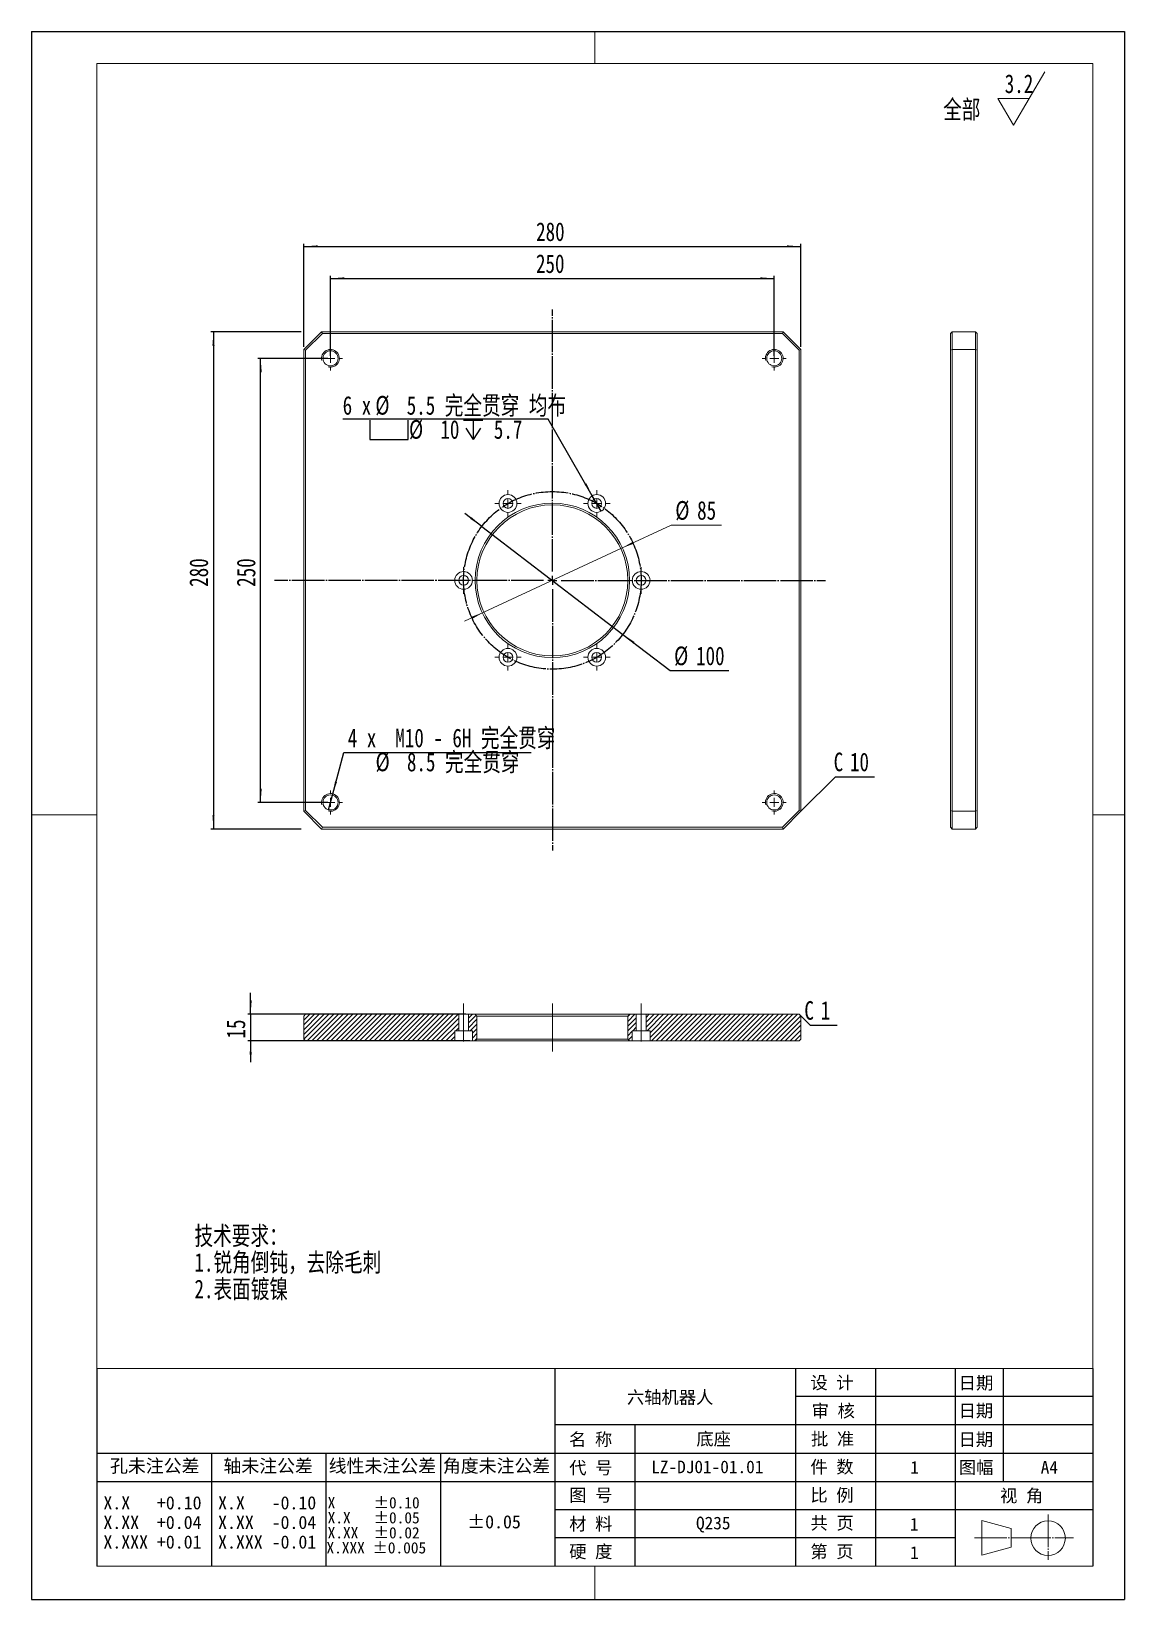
# Model space of a CAD drawing. Header units: millimetres. Extents: x 12 to 1039, y 8 to 1479.
import ezdxf

# ---------------------------------------------------------------- set-up
doc = ezdxf.new("R2010")
doc.units = ezdxf.units.MM
doc.linetypes.add('SLD-中心线', pattern=[34.29, 30.48, -1.27, 1.27, -1.27])
doc.linetypes.add('SLD-实线', pattern=[0])
for name, color, linetype in [('FORMAT', 7, 'SLD-实线'), ('中心线层', 1, 'SLD-中心线'), ('图框', 7, 'SLD-实线'), ('标注层', 96, 'SLD-实线')]:
    doc.layers.add(name, color=color, linetype=linetype)
doc.layers.add('粗实线', color=7, linetype='SLD-实线', lineweight=15)
doc.styles.add('SLDTEXTSTYLE0', font='HYSWLONGFANGSONG.TTF', dxfattribs={"bigfont": 'bigfont'})
doc.styles.add('SLDTEXTSTYLE1', font='SIMSUN.TTC')
doc.styles.add('SLDTEXTSTYLE2', font='SIMSUN.TTC', dxfattribs={"bigfont": 'bigfont'})
doc.styles.add('SLDTEXTSTYLE3', font='HYSWLONGFANGSONG.TTF')
doc.dimstyles.new('SLDDIMSTYLE0', dxfattribs={"dimtxt": 17.5, "dimasz": 13, "dimexe": 0, "dimexo": 0.0625, "dimgap": 4.375, "dimtad": 0, "dimtih": 1, "dimtoh": 1, "dimdec": 3, "dimlfac": 3, "dimrnd": 1e-09, "dimzin": 12, "dimdsep": 46, "dimtxsty": 'SLDTEXTSTYLE3', "dimsah": 1, "dimcen": 0, "dimadec": 0, "dimazin": 3, "dimtfac": 1, "dimtdec": 3, "dimtmove": 0, "dimatfit": 3, "dimfxl": 0, "dimfrac": 2, "dimtolj": 1, "dimtzin": 12, "dimarcsym": 0})
doc.dimstyles.new('SLDDIMSTYLE1', dxfattribs={"dimtxt": 17.5, "dimasz": 13, "dimexe": 0, "dimexo": 0.0625, "dimgap": 4.375, "dimtad": 1, "dimdec": 3, "dimlfac": 3, "dimrnd": 1e-09, "dimzin": 12, "dimdsep": 46, "dimtxsty": 'SLDTEXTSTYLE3', "dimsah": 1, "dimcen": 0.09, "dimadec": 0, "dimazin": 3, "dimtfac": 1, "dimtdec": 3, "dimtofl": 0, "dimtmove": 0, "dimatfit": 3, "dimfxl": 0, "dimfrac": 2, "dimtolj": 1, "dimtzin": 12, "dimarcsym": 0})
doc.dimstyles.new('SLDDIMSTYLE2', dxfattribs={"dimtxt": 17.5, "dimasz": 13, "dimexe": 0, "dimexo": 0.0625, "dimgap": 4.375, "dimtad": 0, "dimtih": 1, "dimtoh": 1, "dimdec": 3, "dimlfac": 3, "dimrnd": 1e-09, "dimzin": 12, "dimdsep": 46, "dimtxsty": 'SLDTEXTSTYLE3', "dimsah": 1, "dimcen": 0, "dimadec": 0, "dimazin": 3, "dimtfac": 1, "dimtdec": 3, "dimtmove": 0, "dimatfit": 3, "dimfxl": 0, "dimfrac": 2, "dimtolj": 1, "dimtzin": 12, "dimarcsym": 0})
doc.dimstyles.new('SLDDIMSTYLE3', dxfattribs={"dimtxt": 17.5, "dimasz": 13, "dimexe": 0, "dimexo": 0.0625, "dimgap": 4.375, "dimtad": 0, "dimtih": 1, "dimtoh": 1, "dimdec": 0, "dimlfac": 3, "dimrnd": 1e-09, "dimzin": 12, "dimdsep": 46, "dimtxsty": 'SLDTEXTSTYLE3', "dimblk1": 'NONE', "dimsah": 1, "dimcen": 0, "dimadec": 0, "dimazin": 3, "dimtfac": 1, "dimtdec": 3, "dimtmove": 0, "dimatfit": 3, "dimldrblk": 'NONE', "dimfxl": 0, "dimfrac": 2, "dimtolj": 1, "dimtzin": 12, "dimarcsym": 0})
doc.dimstyles.new('SLDDIMSTYLE4', dxfattribs={"dimtxt": 17.5, "dimasz": 13, "dimexe": 0, "dimexo": 0.0625, "dimgap": 4.375, "dimtad": 1, "dimdec": 3, "dimlfac": 3, "dimrnd": 1e-09, "dimzin": 12, "dimdsep": 46, "dimtxsty": 'SLDTEXTSTYLE3', "dimsah": 1, "dimcen": 0.09, "dimadec": 0, "dimazin": 3, "dimtfac": 1, "dimtdec": 3, "dimtmove": 0, "dimatfit": 0, "dimfxl": 0, "dimfrac": 2, "dimtolj": 1, "dimtzin": 12, "dimarcsym": 0})

# ---------------------------------------------------------------- blocks, each defined once
blk = doc.blocks.new('SW_NOTE_0')
at = {"color": 0, "linetype": 'SLD-实线', "lineweight": 0, "char_height": 17.5, "attachment_point": 1, "style": 'SLDTEXTSTYLE0'}
for s, insert in [('\\M+18B5A术\\M+19776\\M+18B81\\M+18146', (0, 22.6)), ('1.锐\\M+18A70\\M+1937C钝\\M+18143\\M+18B8E\\M+18F9C\\M+196D1\\M+18E68', (0, -2.4)), ('2.\\M+1955C\\M+196CA镀镍', (0, -27.4))]:
    blk.add_mtext(s, dxfattribs=dict(at, insert=insert))
blk = doc.blocks.new('SW_NOTE_1')
at = {"layer": 'FORMAT', "color": 0, "char_height": 12.312, "attachment_point": 2, "style": 'SLDTEXTSTYLE1'}
for s, insert in [('X.X   +0.10', (38.1, 14.3)), ('X.XX  +0.04', (38.1, -4.1)), ('X.XXX +0.01', (38.1, -22.5))]:
    blk.add_mtext(s, dxfattribs=dict(at, insert=insert))
blk = doc.blocks.new('SW_NOTE_2')
at = {"layer": 'FORMAT', "color": 0, "char_height": 12.312, "attachment_point": 2, "style": 'SLDTEXTSTYLE1'}
for s, insert in [('X.X   -0.10', (38.1, 14.3)), ('X.XX  -0.04', (38.1, -4.1)), ('X.XXX -0.01', (38.1, -22.5))]:
    blk.add_mtext(s, dxfattribs=dict(at, insert=insert))
blk = doc.blocks.new('SW_NOTE_3')
at = {"layer": 'FORMAT', "color": 0, "char_height": 10.583, "attachment_point": 2, "style": 'SLDTEXTSTYLE1'}
for s, insert in [('X     ±0.10', (35.9, 12.3)), ('X.X   ±0.05', (35.9, -1.8)), (' X.XXX ±0.005', (34.8, -30)), ('X.XX  ±0.02', (35.9, -15.9))]:
    blk.add_mtext(s, dxfattribs=dict(at, insert=insert))
blk = doc.blocks.new('SW_SFSYMBOL_0')
at = {"color": 0, "linetype": 'SLD-实线', "lineweight": 0}
for p, q in [((8.2, -25), (37.7, 25)), ((8.2, -25), (-6.5, 0)), ((23, 0), (-6.5, 0))]:
    blk.add_line(p, q, dxfattribs=at)
at = {"color": 0, "linetype": 'SLD-实线', "lineweight": 0, "insert": (0, 22.6), "char_height": 17.5, "attachment_point": 1, "style": 'SLDTEXTSTYLE3'}
blk.add_mtext('3.2', dxfattribs=at)
blk = doc.blocks.new('_D')
at = {"layer": '标注层'}
for p, q in [((435.5, 1014.5), (419.6, 1026.7)), ((435.5, 1014.5), (567.9, 913.2)), ((567.9, 913.2), (612.3, 879.2)), ((612.3, 879.2), (667.3, 879.2))]:
    blk.add_line(p, q, dxfattribs=at)
for points in [[(435.5, 1014.5), (425.8, 1023.2), (424.6, 1021.6)], [(567.9, 913.2), (577.6, 904.5), (578.8, 906.1)]]:
    blk.add_solid(points, dxfattribs=at)
at = {"layer": '标注层', "char_height": 17.5, "attachment_point": 1, "style": 'SLDTEXTSTYLE3'}
for s, insert in [('%%c', (616, 901.8, 0.2)), ('100', (636.6, 901.8, 0.2))]:
    blk.add_mtext(s, dxfattribs=dict(at, insert=insert))
blk = doc.blocks.new('_D_1')
at = {"layer": '标注层'}
for p, q in [((265.9, 1197.2), (181, 1197.2)), ((183.5, 1197.2), (183.5, 730.5)), ((265.9, 730.5), (181, 730.5))]:
    blk.add_line(p, q, dxfattribs=at)
for points in [[(183.5, 1197.2), (182.5, 1184.2), (184.5, 1184.2)], [(183.5, 730.5), (184.5, 743.5), (182.5, 743.5)]]:
    blk.add_solid(points, dxfattribs=at)
at = {"layer": '标注层', "insert": (160.9, 957.8, -12.3), "char_height": 17.5, "attachment_point": 1, "rotation": 90, "style": 'SLDTEXTSTYLE3'}
blk.add_mtext('280', dxfattribs=at)
blk = doc.blocks.new('_D_2')
at = {"color": 7, "linetype": 'SLD-实线', "lineweight": 0}
for p, q in [((565.9, 993.7), (613.3, 1015.7)), ((613.3, 1015.7), (660.6, 1015.7)), ((437.4, 934), (565.9, 993.7)), ((437.4, 934), (419.3, 925.6))]:
    blk.add_line(p, q, dxfattribs=at)
for points in [[(565.9, 993.7), (578.1, 998.3), (577.3, 1000.1)], [(437.4, 934), (425.2, 929.5), (426.1, 927.6)]]:
    blk.add_solid(points, dxfattribs=at)
at = {"color": 7, "linetype": 'SLD-实线', "lineweight": 0, "char_height": 17.5, "attachment_point": 1, "style": 'SLDTEXTSTYLE3'}
for s, insert in [('%%c', (617.1, 1038.3, 12.7)), ('85', (637.6, 1038.3, 12.7))]:
    blk.add_mtext(s, dxfattribs=dict(at, insert=insert))
blk = doc.blocks.new('_D_3')
at = {"layer": '标注层'}
for p, q in [((268.4, 1183), (268.4, 1279.7)), ((268.4, 1277.2), (735, 1277.2)), ((735, 1183), (735, 1279.7))]:
    blk.add_line(p, q, dxfattribs=at)
for points in [[(268.4, 1277.2), (281.4, 1276.2), (281.4, 1278.2)], [(735, 1277.2), (722, 1278.2), (722, 1276.2)]]:
    blk.add_solid(points, dxfattribs=at)
at = {"layer": '标注层', "insert": (486.4, 1299.8, -12.3), "char_height": 17.5, "attachment_point": 1, "style": 'SLDTEXTSTYLE3'}
blk.add_mtext('280', dxfattribs=at)
blk = doc.blocks.new('_D_4')
at = {"layer": '标注层'}
for p, q in [((293.4, 1174.7), (293.4, 1249.7)), ((293.4, 1247.2), (710, 1247.2)), ((710, 1174.7), (710, 1249.7))]:
    blk.add_line(p, q, dxfattribs=at)
for points in [[(293.4, 1247.2), (306.4, 1246.2), (306.4, 1248.2)], [(710, 1247.2), (697, 1248.2), (697, 1246.2)]]:
    blk.add_solid(points, dxfattribs=at)
at = {"layer": '标注层', "insert": (486.3, 1269.8, -12.3), "char_height": 17.5, "attachment_point": 1, "style": 'SLDTEXTSTYLE3'}
blk.add_mtext('250', dxfattribs=at)
blk = doc.blocks.new('_D_5')
at = {"layer": '标注层'}
for p, q in [((290.9, 1172.2), (225.3, 1172.2)), ((227.8, 755.5), (227.8, 1172.2)), ((290.9, 755.5), (225.3, 755.5))]:
    blk.add_line(p, q, dxfattribs=at)
for points in [[(227.8, 1172.2), (226.8, 1159.2), (228.8, 1159.2)], [(227.8, 755.5), (228.8, 768.5), (226.8, 768.5)]]:
    blk.add_solid(points, dxfattribs=at)
at = {"layer": '标注层', "insert": (205.3, 957.8, -12.3), "char_height": 17.5, "attachment_point": 1, "rotation": 90, "style": 'SLDTEXTSTYLE3'}
blk.add_mtext('250', dxfattribs=at)
blk = doc.blocks.new('SW_CHAMFER_DIMENSION_0')
at = {"layer": '标注层', "color": 0}
for p, q in [((-30.8, -32.5), (1.7, 0)), ((1.7, 0), (38.4, 0))]:
    blk.add_line(p, q, dxfattribs=at)
at = {"layer": '标注层', "color": 0, "char_height": 17.5, "attachment_point": 1, "style": 'SLDTEXTSTYLE3'}
for s, insert in [('C', (0, 22.6, -12.3)), ('10', (15.3, 22.6, -12.3))]:
    blk.add_mtext(s, dxfattribs=dict(at, insert=insert))
blk = doc.blocks.new('SW_SYMBOL_HOLE_SPOT')
at = {"layer": '标注层', "color": 0}
for p, q in [((0, 4375), (0, 375)), ((8000, 375), (8000, 4375)), ((0, 375), (8000, 375))]:
    blk.add_line(p, q, dxfattribs=at)
blk = doc.blocks.new('SW_SYMBOL_HOLE_DEPTH')
at = {"layer": '标注层', "color": 0}
for p, q in [((0, 4375), (4000, 4375)), ((2000, 4375), (2000, 375)), ((500, 2775), (2000, 375)), ((3500, 2775), (2000, 375))]:
    blk.add_line(p, q, dxfattribs=at)
blk = doc.blocks.new('_D_6')
at = {"layer": '标注层'}
for p, q in [((497.6, 1115.2), (304.8, 1115.2)), ((539.2, 1043.2), (497.6, 1115.2)), ((547.5, 1028.8), (539.2, 1043.2))]:
    blk.add_line(p, q, dxfattribs=at)
blk.add_solid([(539.2, 1043.2), (533.6, 1055), (531.8, 1054)], dxfattribs=at)
at = {"layer": '标注层', "xscale": 0.004511737089201878, "yscale": 0.004511737089201878, "zscale": 0.004511737089201878}
for name, p in [('SW_SYMBOL_HOLE_SPOT', (330.3, 1094.3)), ('SW_SYMBOL_HOLE_DEPTH', (418.3, 1094.3))]:
    blk.add_blockref(name, p, dxfattribs=at)
at = {"layer": '标注层', "char_height": 17.5, "attachment_point": 1}
for s, insert, style in [('6 x ', (304.8, 1136.8, -12.3), 'SLDTEXTSTYLE3'), ('%%c', (335.5, 1136.9, -12.3), 'SLDTEXTSTYLE3'), (' 5.5 \\M+18AAE\\M+19153贯\\M+190FA \\M+18BCF\\M+1957A', (356, 1136.8, -12.3), 'SLDTEXTSTYLE0'), ('%%c', (367.1, 1114.3, -12.3), 'SLDTEXTSTYLE3'), (' 10 ', (387.6, 1114.2, -12.3), 'SLDTEXTSTYLE3'), (' 5.7', (437.8, 1114.2, -12.3), 'SLDTEXTSTYLE3')]:
    blk.add_mtext(s, dxfattribs=dict(at, insert=insert, style=style))
blk = doc.blocks.new('_NONE')
blk = doc.blocks.new('_D_7')
at = {"layer": '标注层'}
for p, q in [((295.2, 762.4), (305.9, 802.3)), ((305.9, 802.3), (481.8, 802.3)), ((291.5, 748.7), (295.2, 762.4))]:
    blk.add_line(p, q, dxfattribs=at)
blk.add_solid([(295.2, 762.4), (299.5, 774.7), (297.6, 775.2)], dxfattribs=at)
at = {"layer": '标注层', "char_height": 17.5, "attachment_point": 1}
for s, insert, style in [('4 x  M10 - 6H \\M+18AAE\\M+19153贯\\M+190FA', (309.6, 824.8, -12.3), 'SLDTEXTSTYLE0'), ('%%c', (335.7, 802.3, -12.3), 'SLDTEXTSTYLE3'), (' 8.5 \\M+18AAE\\M+19153贯\\M+190FA', (356.2, 802.2, -12.3), 'SLDTEXTSTYLE0')]:
    blk.add_mtext(s, dxfattribs=dict(at, insert=insert, style=style))
blk = doc.blocks.new('SW_CENTERMARKSYMBOL_0')
at = {"color": 0, "linetype": 'SLD-实线', "lineweight": 0}
for p, q in [((-8.3, 0), (-11.3, 0)), ((0, 0), (-4.2, 0)), ((0, 8.3), (0, 11.3)), ((0, 0), (0, 4.2)), ((0, 0), (0, -4.2)), ((0, 0), (4.2, 0)), ((8.3, 0), (11.3, 0)), ((0, -8.3), (0, -11.3))]:
    blk.add_line(p, q, dxfattribs=at)
blk = doc.blocks.new('SW_CENTERMARKSYMBOL_1')
at = {"color": 0, "linetype": 'SLD-实线', "lineweight": 0}
for p, q in [((-8.3, 0), (-11.3, 0)), ((0, 0), (-4.2, 0)), ((0, 8.3), (0, 11.3)), ((0, 0), (0, 4.2)), ((0, 0), (0, -4.2)), ((0, 0), (4.2, 0)), ((8.3, 0), (11.3, 0)), ((0, -8.3), (0, -11.3))]:
    blk.add_line(p, q, dxfattribs=at)
blk = doc.blocks.new('SW_CENTERMARKSYMBOL_2')
at = {"color": 0, "linetype": 'SLD-实线', "lineweight": 0}
for p, q in [((-8.3, 0), (-11.2, 0)), ((0, 0), (-4.2, 0)), ((0, 8.3), (0, 11.3)), ((0, 0), (0, 4.2)), ((0, 0), (0, -4.2)), ((0, 0), (4.2, 0)), ((8.3, 0), (11.3, 0)), ((0, -8.3), (0, -11.2))]:
    blk.add_line(p, q, dxfattribs=at)
blk = doc.blocks.new('SW_CENTERMARKSYMBOL_3')
at = {"color": 0, "linetype": 'SLD-实线', "lineweight": 0}
for p, q in [((-8.3, 0), (-11.3, 0)), ((0, 0), (-4.2, 0)), ((0, 8.3), (0, 11.2)), ((0, 0), (0, 4.2)), ((0, 0), (0, -4.2)), ((0, 0), (4.2, 0)), ((8.3, 0), (11.2, 0)), ((0, -8.3), (0, -11.3))]:
    blk.add_line(p, q, dxfattribs=at)
blk = doc.blocks.new('SW_CENTERMARKSYMBOL_4')
at = {"color": 0, "linetype": 'SLD-实线', "lineweight": 0}
for p, q in [((-8.3, 0), (-12.5, 0)), ((0, 0), (-4.2, 0)), ((0, 8.3), (0, 12.5)), ((0, 0), (0, 4.2)), ((0, 0), (0, -4.2)), ((0, 0), (4.2, 0)), ((8.3, 0), (12.5, 0)), ((0, -8.3), (0, -12.5))]:
    blk.add_line(p, q, dxfattribs=at)
blk = doc.blocks.new('SW_CENTERMARKSYMBOL_5')
at = {"color": 0, "linetype": 'SLD-实线', "lineweight": 0}
for p, q in [((-8.3, 0), (-12.5, 0)), ((0, 0), (-4.2, 0)), ((0, 8.3), (0, 12.5)), ((0, 0), (0, 4.2)), ((0, 0), (0, -4.2)), ((0, 0), (4.2, 0)), ((8.3, 0), (12.5, 0)), ((0, -8.3), (0, -12.5))]:
    blk.add_line(p, q, dxfattribs=at)
blk = doc.blocks.new('SW_CENTERMARKSYMBOL_6')
at = {"color": 0, "linetype": 'SLD-实线', "lineweight": 0}
for p, q in [((-8.3, 0), (-12.5, 0)), ((0, 0), (-4.2, 0)), ((0, 8.3), (0, 12.5)), ((0, 0), (0, 4.2)), ((0, 0), (0, -4.2)), ((0, 0), (4.2, 0)), ((8.3, 0), (12.5, 0)), ((0, -8.3), (0, -12.5))]:
    blk.add_line(p, q, dxfattribs=at)
blk = doc.blocks.new('SW_CENTERMARKSYMBOL_7')
at = {"color": 0, "linetype": 'SLD-实线', "lineweight": 0}
for p, q in [((-8.3, 0), (-12.5, 0)), ((0, 0), (-4.2, 0)), ((0, 8.3), (0, 12.5)), ((0, 0), (0, 4.2)), ((0, 0), (0, -4.2)), ((0, 0), (4.2, 0)), ((8.3, 0), (12.5, 0)), ((0, -8.3), (0, -12.5))]:
    blk.add_line(p, q, dxfattribs=at)
blk = doc.blocks.new('SW_CENTERMARKSYMBOL_8')
at = {"color": 0, "linetype": 'SLD-实线', "lineweight": 0}
for p, q in [((-8.3, 0), (-12.5, 0)), ((0, 0), (-4.2, 0)), ((0, 8.3), (0, 12.5)), ((0, 0), (0, 4.2)), ((0, 0), (0, -4.2)), ((0, 0), (4.2, 0)), ((8.3, 0), (12.5, 0)), ((0, -8.3), (0, -12.5))]:
    blk.add_line(p, q, dxfattribs=at)
blk = doc.blocks.new('SW_CENTERMARKSYMBOL_9')
at = {"color": 0, "linetype": 'SLD-实线', "lineweight": 0}
for p, q in [((-8.3, 0), (-12.5, 0)), ((0, 0), (-4.2, 0)), ((0, 8.3), (0, 12.5)), ((0, 0), (0, 4.2)), ((0, 0), (0, -4.2)), ((0, 0), (4.2, 0)), ((8.3, 0), (12.5, 0)), ((0, -8.3), (0, -12.5))]:
    blk.add_line(p, q, dxfattribs=at)
blk = doc.blocks.new('SW_CENTERMARKSYMBOL_10')
at = {"layer": '中心线层', "color": 0}
for p, q in [((0, 8.3), (0, 254.2)), ((-8.3, 0), (-260.8, 0)), ((0, 0), (-4.2, 0)), ((0, 0), (0, 4.2)), ((0, 0), (0, -4.2)), ((0, 0), (4.2, 0)), ((8.3, 0), (256.5, 0)), ((0, -8.3), (0, -253.4))]:
    blk.add_line(p, q, dxfattribs=at)
blk = doc.blocks.new('_D_8')
at = {"layer": '标注层'}
for p, q in [((218.4, 556.8), (218.4, 576.8)), ((420.4, 556.8), (215.9, 556.8)), ((218.4, 556.8), (218.4, 531.8)), ((424.2, 531.8), (215.9, 531.8)), ((218.4, 531.8), (218.4, 511.8))]:
    blk.add_line(p, q, dxfattribs=at)
for points in [[(218.4, 556.8), (219.4, 569.8), (217.4, 569.8)], [(218.4, 531.8), (217.4, 518.8), (219.4, 518.8)]]:
    blk.add_solid(points, dxfattribs=at)
at = {"layer": '标注层', "insert": (195.8, 534, 0.2), "char_height": 17.5, "attachment_point": 1, "rotation": 90, "style": 'SLDTEXTSTYLE3'}
blk.add_mtext('15', dxfattribs=at)
blk = doc.blocks.new('SW_CHAMFER_DIMENSION_1')
at = {"layer": '标注层', "color": 0}
for p, q in [((-4.9, 10.3), (5.4, 0)), ((5.4, 0), (30.7, 0))]:
    blk.add_line(p, q, dxfattribs=at)
at = {"layer": '标注层', "color": 0, "char_height": 17.5, "attachment_point": 1, "style": 'SLDTEXTSTYLE3'}
for s, insert in [('C', (0, 22.6, 0.2)), ('1', (15.3, 22.6, 0.2))]:
    blk.add_mtext(s, dxfattribs=dict(at, insert=insert))

msp = doc.modelspace()

# ---------------------------------------------------------------- hatches: boundary and pattern name
at = {"linetype": 'SLD-实线', "lineweight": 0}
h = msp.add_hatch(dxfattribs=at)
h.set_pattern_fill('ANSI31', style=0)
h.paths.add_polyline_path([(268.35607, 533.45303), (270.02273, 531.78637), (410.02273, 531.78637), (410.02273, 541.28637), (413.77273, 541.28637), (413.77273, 556.78637), (270.02273, 556.78637), (268.35607, 555.1197)], flags=0)
h = msp.add_hatch(dxfattribs=at)
h.set_pattern_fill('ANSI31', style=0)
h.paths.add_polyline_path([(426.6894, 541.28637), (426.6894, 531.78637), (429.1894, 531.78637), (430.85607, 533.45303), (430.85607, 555.1197), (429.1894, 556.78637), (422.9394, 556.78637), (422.9394, 541.28637)], flags=0)
h = msp.add_hatch(dxfattribs=at)
h.set_pattern_fill('ANSI31', style=0)
h.paths.add_polyline_path([(580.4394, 541.28637), (580.4394, 556.78637), (574.1894, 556.78637), (572.52273, 555.1197), (572.52273, 533.45303), (574.1894, 531.78637), (576.6894, 531.78637), (576.6894, 541.28637)], flags=0)
h = msp.add_hatch(dxfattribs=at)
h.set_pattern_fill('ANSI31', style=0)
h.paths.add_polyline_path([(735.02273, 555.1197), (733.35607, 556.78637), (589.60607, 556.78637), (589.60607, 541.28637), (593.35607, 541.28637), (593.35607, 531.78637), (733.35607, 531.78637), (735.02273, 533.45303)], flags=0)

# ---------------------------------------------------------------- linework, layer by layer
at = {"color": 7, "linetype": 'SLD-实线', "lineweight": 15}
for p, q in [((268.35607, 1180.525), (285.02274, 1197.19168)), ((285.71309, 1195.52501), (270.02274, 1179.83466)), ((285.71309, 1195.52501), (285.02274, 1197.19168)), ((285.02274, 1197.19168), (718.35606, 1197.19168)), ((717.66571, 1195.52501), (285.71309, 1195.52501)), ((717.66571, 1195.52501), (718.35606, 1197.19168)), ((733.35606, 1179.83466), (717.66571, 1195.52501)), ((718.35606, 1197.19168), (735.02273, 1180.525)), ((875.51787, 1195.52501), (877.18453, 1197.19168)), ((875.51787, 1179.83466), (875.51787, 1195.52501)), ((877.18453, 1197.19168), (877.18453, 1180.525)), ((877.18453, 1197.19168), (898.8512, 1197.19168)), ((898.8512, 1180.525), (898.8512, 1197.19168)), ((900.51787, 1195.52501), (898.8512, 1197.19168)), ((900.51787, 1195.52501), (900.51787, 1179.83466)), ((270.02274, 1179.83466), (268.35607, 1180.525)), ((268.35607, 747.19169), (268.35607, 1180.525)), ((270.02274, 1179.83466), (270.02274, 747.88203)), ((735.02273, 1180.525), (733.35606, 1179.83466)), ((733.35606, 747.88203), (733.35606, 1179.83466)), ((735.02273, 1180.525), (735.02273, 747.19169)), ((875.51787, 1179.83466), (877.18453, 1180.525)), ((875.51787, 747.88203), (875.51787, 1179.83466)), ((877.18453, 1180.525), (877.18453, 747.19169)), ((898.8512, 1180.525), (877.18453, 1180.525)), ((898.8512, 747.19169), (898.8512, 1180.525)), ((900.51787, 1179.83466), (898.8512, 1180.525)), ((900.51787, 1179.83466), (900.51787, 747.88203)), ((270.02274, 747.88203), (268.35607, 747.19169)), ((285.02274, 730.52501), (268.35607, 747.19169)), ((270.02274, 747.88203), (285.71309, 732.19168)), ((717.66571, 732.19168), (733.35606, 747.88203)), ((735.02273, 747.19169), (718.35606, 730.52501)), ((735.02273, 747.19169), (733.35606, 747.88203)), ((875.51787, 747.88203), (877.18453, 747.19169)), ((875.51787, 732.19168), (875.51787, 747.88203)), ((877.18453, 747.19169), (898.8512, 747.19169)), ((877.18453, 747.19169), (877.18453, 730.52501)), ((900.51787, 747.88203), (898.8512, 747.19169)), ((898.8512, 730.52501), (898.8512, 747.19169)), ((900.51787, 747.88203), (900.51787, 732.19168)), ((285.02274, 730.52501), (285.71309, 732.19168)), ((718.35606, 730.52501), (285.02274, 730.52501)), ((285.71309, 732.19168), (717.66571, 732.19168)), ((718.35606, 730.52501), (717.66571, 732.19168)), ((877.18453, 730.52501), (875.51787, 732.19168)), ((898.8512, 730.52501), (877.18453, 730.52501)), ((898.8512, 730.52501), (900.51787, 732.19168)), ((270.02273, 556.78637), (268.35607, 555.1197)), ((268.35607, 533.45303), (268.35607, 555.1197)), ((270.02273, 556.78637), (413.77273, 556.78637)), ((413.77273, 556.78637), (413.77273, 541.28637)), ((413.77273, 556.78637), (422.9394, 556.78637)), ((422.9394, 541.28637), (422.9394, 556.78637)), ((422.9394, 556.78637), (429.1894, 556.78637)), ((430.85607, 555.1197), (429.1894, 556.78637)), ((429.1894, 556.78637), (574.1894, 556.78637)), ((430.85607, 555.1197), (430.85607, 533.45303)), ((572.52273, 555.1197), (430.85607, 555.1197)), ((574.1894, 556.78637), (572.52273, 555.1197)), ((572.52273, 533.45303), (572.52273, 555.1197)), ((574.1894, 556.78637), (580.4394, 556.78637)), ((580.4394, 556.78637), (580.4394, 541.28637)), ((580.4394, 556.78637), (589.60607, 556.78637)), ((589.60607, 541.28637), (589.60607, 556.78637)), ((589.60607, 556.78637), (733.35607, 556.78637)), ((735.02273, 555.1197), (733.35607, 556.78637)), ((735.02273, 555.1197), (735.02273, 533.45303)), ((268.35607, 533.45303), (270.02273, 531.78637)), ((270.02273, 531.78637), (410.02273, 531.78637)), ((413.77273, 541.28637), (410.02273, 541.28637)), ((410.02273, 541.28637), (410.02273, 531.78637)), ((410.02273, 531.78637), (426.6894, 531.78637)), ((413.77273, 541.28637), (422.9394, 541.28637)), ((426.6894, 541.28637), (422.9394, 541.28637)), ((426.6894, 531.78637), (426.6894, 541.28637)), ((426.6894, 531.78637), (429.1894, 531.78637)), ((429.1894, 531.78637), (430.85607, 533.45303)), ((574.1894, 531.78637), (429.1894, 531.78637)), ((430.85607, 533.45303), (572.52273, 533.45303)), ((572.52273, 533.45303), (574.1894, 531.78637)), ((574.1894, 531.78637), (576.6894, 531.78637)), ((580.4394, 541.28637), (576.6894, 541.28637)), ((576.6894, 541.28637), (576.6894, 531.78637)), ((576.6894, 531.78637), (593.35607, 531.78637)), ((580.4394, 541.28637), (589.60607, 541.28637)), ((593.35607, 541.28637), (589.60607, 541.28637)), ((593.35607, 531.78637), (593.35607, 541.28637)), ((593.35607, 531.78637), (733.35607, 531.78637)), ((733.35607, 531.78637), (735.02273, 533.45303))]:
    msp.add_line(p, q, dxfattribs=at)
at = {"color": 7, "linetype": 'SLD-中心线', "lineweight": 0, "ltscale": 1.666667}
for p, q in [((418.35607, 566.78637), (418.35607, 531.28637)), ((501.6894, 521.78637), (501.6894, 566.78637)), ((585.02273, 566.78637), (585.02273, 531.28637))]:
    msp.add_line(p, q, dxfattribs=at)
at = {"color": 7, "linetype": 'SLD-中心线', "lineweight": 0}
for p, q in [((967.06952, 87.28217), (967.06952, 44.85647)), ((897.93551, 65.5), (939.18353, 65.5)), ((939.18353, 65.5), (990.84688, 65.5))]:
    msp.add_line(p, q, dxfattribs=at)
at = {"color": 7, "linetype": 'SLD-实线', "lineweight": 15}
for centre, radius in [((293.35607, 1172.19168), 7.08333), ((710.02273, 1172.19168), 7.08333), ((501.6894, 963.85834), 72.5), ((501.6894, 963.85834), 70.83333), ((460.02273, 1036.02713), 8.33333), ((460.02273, 1036.02713), 4.58333), ((543.35607, 1036.02713), 8.33333), ((543.35607, 1036.02713), 4.58333), ((418.35607, 963.85834), 8.33333), ((585.02273, 963.85834), 8.33333), ((418.35607, 963.85834), 4.58333), ((585.02273, 963.85834), 4.58333), ((460.02273, 891.68956), 8.33333), ((543.35607, 891.68956), 8.33333), ((460.02273, 891.68956), 4.58333), ((543.35607, 891.68956), 4.58333), ((293.35607, 755.52501), 7.08333), ((710.02273, 755.52501), 7.08333)]:
    msp.add_circle(centre, radius, dxfattribs=at)
at = {"color": 7, "linetype": 'SLD-实线', "lineweight": 0}
for centre in [(293.35607, 1172.19168), (710.02273, 1172.19168), (293.35607, 755.52501), (710.02273, 755.52501)]:
    msp.add_arc(centre, 8.33333, 255, 195, dxfattribs=at)
at = {"layer": 'FORMAT'}
for p, q in [((74, 224.5), (74, 39)), ((504, 224.5), (504, 39)), ((730, 224.5), (730, 39)), ((805, 224.5), (805, 39)), ((880, 224.5), (880, 39)), ((925, 224.5), (925, 118.5)), ((1009, 224.5), (1009, 39)), ((1009, 198), (730, 198)), ((1009, 171.5), (504, 171.5)), ((579, 171.5), (579, 39)), ((74, 145), (1009, 145)), ((181.5, 145), (181.5, 39)), ((289, 145), (289, 39)), ((396.5, 145), (396.5, 39)), ((74, 118.5), (1009, 118.5)), ((504, 92), (1009, 92)), ((880, 65.5), (504, 65.5))]:
    msp.add_line(p, q, dxfattribs=at)
at = {"layer": '中心线层', "linetype": 'SLD-中心线'}
msp.add_circle((501.6894, 963.85834), 83.33333, dxfattribs=at)
at = {"layer": '图框'}
for p, q in [((12.5, 1479), (1039, 1479)), ((12.5, 1479), (12.5, 7.5)), ((1039, 1479), (1039, 7.5)), ((12.5, 7.5), (1039, 7.5))]:
    msp.add_line(p, q, dxfattribs=at)
at = {"layer": '粗实线'}
for p, q in [((541.5, 1449), (541.5, 1479)), ((74, 1449), (1009, 1449)), ((74, 1449), (74, 39)), ((1009, 1449), (1009, 39)), ((74, 744), (12.5, 744)), ((1009, 744), (1039, 744)), ((74, 224.5), (1009, 224.5)), ((904.90701, 81.75), (904.90701, 49.25)), ((932.50251, 74.19755), (904.90701, 81.75)), ((932.50251, 56.80245), (932.50251, 74.19755)), ((904.90701, 49.25), (932.50251, 56.80245)), ((74, 39), (1009, 39)), ((74, 39), (1009, 39)), ((541.5, 39), (541.5, 7.5))]:
    msp.add_line(p, q, dxfattribs=at)
msp.add_circle((967.06952, 65.22635), 16.25, dxfattribs=at)

# ---------------------------------------------------------------- block references
at = {"color": 7, "linetype": 'SLD-实线', "lineweight": 0}
for name, p in [('SW_SFSYMBOL_0', (926.39019, 1416.02585)), ('SW_NOTE_0', (165.65973, 335.16508))]:
    msp.add_blockref(name, p, dxfattribs=at)
at = {"color": 7, "linetype": 'Continuous', "lineweight": 0}
for name, p in [('SW_CENTERMARKSYMBOL_3', (293.35607, 1172.19168)), ('SW_CENTERMARKSYMBOL_0', (710.02273, 1172.19168)), ('SW_CENTERMARKSYMBOL_9', (460.02273, 1036.02713)), ('SW_CENTERMARKSYMBOL_8', (543.35607, 1036.02713)), ('SW_CENTERMARKSYMBOL_7', (418.35607, 963.85834)), ('SW_CENTERMARKSYMBOL_4', (585.02273, 963.85834)), ('SW_CENTERMARKSYMBOL_6', (460.02273, 891.68956)), ('SW_CENTERMARKSYMBOL_5', (543.35607, 891.68956)), ('SW_CENTERMARKSYMBOL_2', (293.35607, 755.52501)), ('SW_CENTERMARKSYMBOL_1', (710.02273, 755.52501))]:
    msp.add_blockref(name, p, dxfattribs=at)
at = {"layer": 'FORMAT'}
for name, p in [('SW_NOTE_1', (88.12127, 90.23155)), ('SW_NOTE_2', (195.81416, 90.23155)), ('SW_NOTE_3', (298.00616, 91.44105))]:
    msp.add_blockref(name, p, dxfattribs=at)
at = {"layer": '中心线层'}
msp.add_blockref('SW_CENTERMARKSYMBOL_10', (501.6894, 963.85834), dxfattribs=at)
at = {"layer": '标注层'}
for name, p in [('SW_CHAMFER_DIMENSION_0', (765.79386, 779.67475)), ('SW_CHAMFER_DIMENSION_1', (738.28301, 546.49298))]:
    msp.add_blockref(name, p, dxfattribs=at)

# ---------------------------------------------------------------- texts
at = {"color": 7, "linetype": 'SLD-实线', "lineweight": 0}
for s, insert, char_height, attachment_point, style in [('\\M+19153\\M+19594', (868.57233, 1414.51058), 17.5, 1, 'SLDTEXTSTYLE0'), ('\\M+1985A轴\\M+18AF7\\M+18AED\\M+1906C', (612.2378, 203.32565), 11.90625, 2, 'SLDTEXTSTYLE2'), ('\\M+192EA\\M+18DC0', (653.13813, 164.2376), 11.90625, 2, 'SLDTEXTSTYLE2'), ('LZ-DJ01-01.01', (647.185, 138.02913), 11.90625, 2, 'SLDTEXTSTYLE1'), ('1', (841.85039, 137.49721), 11.90625, 2, 'SLDTEXTSTYLE1'), ('Q235', (652.76606, 85.35913), 11.90625, 2, 'SLDTEXTSTYLE1')]:
    msp.add_mtext(s, dxfattribs=dict(at, insert=insert, char_height=char_height, attachment_point=attachment_point, style=style))
at = {"layer": 'FORMAT', "attachment_point": 2}
for s, insert, char_height, style in [('设 计', (764.22049, 217.03198), 11.90625, 'SLDTEXTSTYLE2'), ('\\M+193FA\\M+18AFA', (899.47803, 216.79691), 11.90625, 'SLDTEXTSTYLE2'), ('审 \\M+18A6A', (765.40543, 190.62229), 11.90625, 'SLDTEXTSTYLE2'), ('\\M+193FA\\M+18AFA', (899.34097, 190.71616), 11.90625, 'SLDTEXTSTYLE2'), ('\\M+196BC \\M+18FCC', (537.61252, 163.78188), 11.90625, 'SLDTEXTSTYLE2'), ('\\M+194E1 \\M+18F79', (764.83272, 164.2376), 11.90625, 'SLDTEXTSTYLE2'), ('\\M+193FA\\M+18AFA', (899.25904, 163.75515), 11.90625, 'SLDTEXTSTYLE2'), ('\\M+18D45\\M+196A2\\M+1928D\\M+18CF6\\M+18DB7', (128.38048, 139.15151), 12.3125, 'SLDTEXTSTYLE2'), ('轴\\M+196A2\\M+1928D\\M+18CF6\\M+18DB7', (234.86158, 139.15151), 12.3125, 'SLDTEXTSTYLE2'), ('线\\M+190AB\\M+196A2\\M+1928D\\M+18CF6\\M+18DB7', (342.04483, 139.15151), 12.3125, 'SLDTEXTSTYLE2'), ('\\M+18A70\\M+19378\\M+196A2\\M+1928D\\M+18CF6\\M+18DB7', (449.29575, 139.15151), 12.3125, 'SLDTEXTSTYLE2'), ('\\M+191E3 \\M+18D86', (537.7624, 137.15989), 11.90625, 'SLDTEXTSTYLE2'), ('\\M+18C8F \\M+19094', (764.22049, 138.02913), 11.90625, 'SLDTEXTSTYLE2'), ('图\\M+1959D', (899.55258, 137.49721), 11.90625, 'SLDTEXTSTYLE2'), ('A4', (968.29704, 137.625), 11.90625, 'SLDTEXTSTYLE1'), ('图 \\M+18D86', (537.7624, 111.49171), 11.90625, 'SLDTEXTSTYLE2'), ('\\M+194E4 \\M+197E1', (764.22049, 111.49171), 11.90625, 'SLDTEXTSTYLE2'), ('视 \\M+18A70', (942.30664, 110.95426), 11.90625, 'SLDTEXTSTYLE2'), ('±0.05', (446.95206, 86.68895), 12.3125, 'SLDTEXTSTYLE1'), ('\\M+18DDE \\M+197BF', (537.7624, 84.54292), 11.90625, 'SLDTEXTSTYLE2'), ('\\M+18BA4 页', (764.41272, 85.35913), 11.90625, 'SLDTEXTSTYLE2'), ('1', (841.48919, 84.21923), 11.90625, 'SLDTEXTSTYLE1'), ('\\M+18D64 \\M+19378', (537.7624, 58.56809), 11.90625, 'SLDTEXTSTYLE2'), ('\\M+191E6 页', (764.22049, 58.56809), 11.90625, 'SLDTEXTSTYLE2'), ('1', (841.5657, 57.58053), 11.90625, 'SLDTEXTSTYLE1')]:
    msp.add_mtext(s, dxfattribs=dict(at, insert=insert, char_height=char_height, style=style))

# ---------------------------------------------------------------- dimensions: what is measured, and where the dimension line sits
at = {"color": 7, "linetype": 'SLD-实线', "lineweight": 0}
dim = msp.add_diameter_dim_2p(p1=(565.93252, 993.69428), p2=(437.44628, 934.02241), dimstyle='SLDDIMSTYLE2', dxfattribs=at)
dim.commit()
dim.dimension.update_dxf_attribs({"geometry": '_D_2', "text_midpoint": (638.85886, 1029.13004), "dimtype": 163})
at = {"layer": '标注层'}
for base, p1, p2, picture, middle in [((735.02273, 1277.19168), (268.35607, 1180.52501), (735.02273, 1180.52501), '_D_3', (501.6894, 1277.19168)), ((710.02273, 1247.19168), (293.35607, 1172.19168), (710.02273, 1172.19168), '_D_4', (501.6894, 1247.19168))]:
    dim = msp.add_linear_dim(base=base, p1=p1, p2=p2, dimstyle='SLDDIMSTYLE1', dxfattribs=at)
    dim.commit()
    dim.dimension.update_dxf_attribs({"geometry": picture, "text_midpoint": middle, "dimtype": 160})
for base, p1, p2, dimstyle, picture, middle in [((172.62802, 730.52501), (268.35607, 1197.19168), (268.35607, 730.52501), 'SLDDIMSTYLE1', '_D_1', (172.62802, 973.12451)), ((227.84188, 1172.19168), (293.35607, 755.52501), (293.35607, 1172.19168), 'SLDDIMSTYLE1', '_D_5', (227.84188, 973.12451)), ((218.35607, 531.78637), (422.9394, 556.78637), (426.6894, 531.78637), 'SLDDIMSTYLE4', '_D_8', (218.35607, 545.46478))]:
    dim = msp.add_linear_dim(base=base, p1=p1, p2=p2, angle=90, dimstyle=dimstyle, dxfattribs=at)
    dim.commit()
    dim.dimension.update_dxf_attribs({"geometry": picture, "text_midpoint": middle, "dimtype": 160})
for p1, p2, text, picture, middle in [((547.52241, 1028.81006), (539.18972, 1043.24419), '<> x %%c 5.5 完全贯穿 均布\\P{\\fGDT;v}%%c 10 {\\fGDT;x} 5.7\\P', '_D_6', (399.35522, 1114.24851)), ((291.523063, 748.682957), (295.189071, 762.367065), '<> x  M10 - 6H 完全贯穿\\P%%c 8.5 完全贯穿\\P', '_D_7', (395.705153, 801.787717))]:
    dim = msp.add_diameter_dim_2p(p1=p1, p2=p2, text=text, dimstyle='SLDDIMSTYLE3', override={"dimpost": '<>'}, dxfattribs=at)
    dim.commit()
    dim.dimension.update_dxf_attribs({"geometry": picture, "text_midpoint": middle, "dimtype": 163})
dim = msp.add_diameter_dim_2p(p1=(567.85747, 913.20036), p2=(435.52133, 1014.51633), dimstyle='SLDDIMSTYLE0', dxfattribs=at)
dim.commit()
dim.dimension.update_dxf_attribs({"geometry": '_D', "text_midpoint": (641.64154, 892.6345), "dimtype": 163})

doc.saveas('drawing.dxf')
